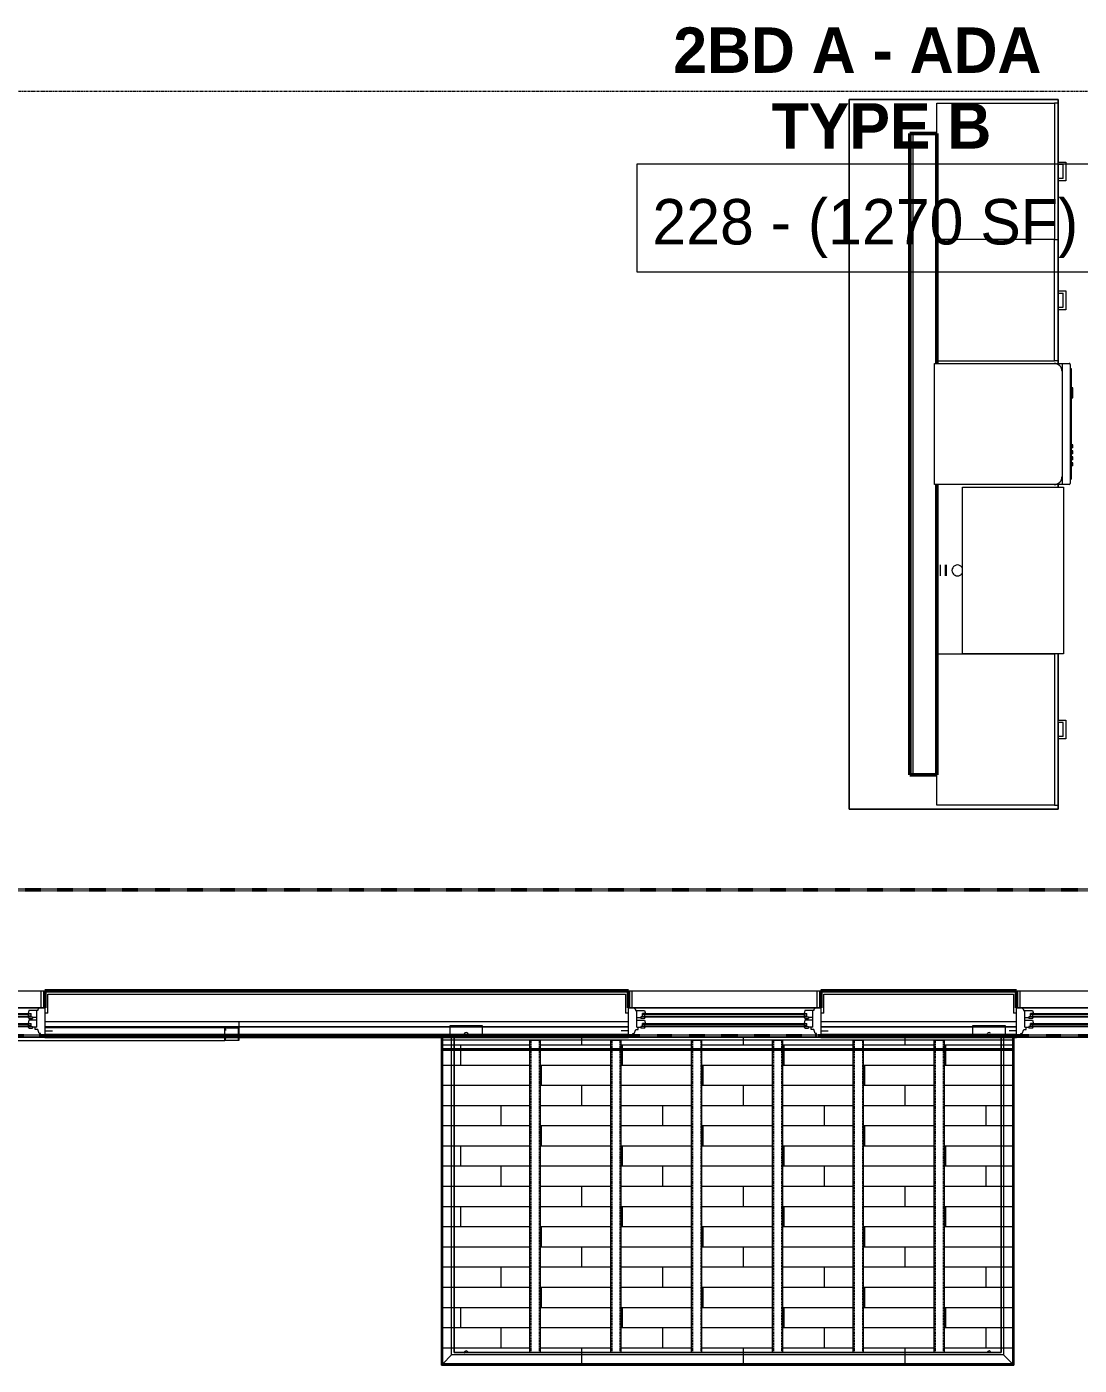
# Model space of a CAD drawing. Header units: inches. Extents: x -4235 to -464, y 9767 to 12359.
# Drawn here: x -3793.7 to -3585.3, y 9914.9 to 10180 of the extents above; entities that cross this region are included whole.
import ezdxf

# ---------------------------------------------------------------- set-up
doc = ezdxf.new("R2010")
doc.units = ezdxf.units.IN
doc.header["$MEASUREMENT"] = 0
for name, pattern in [('Dash 1_16_', [0.125, 0.0625, -0.0625]), ('Grid Line 1_2_', [0.875, 0.5, -0.125, 0.125, -0.125]), ('Hidden 1_8_', [0.1875, 0.125, -0.0625])]:
    doc.linetypes.add(name, pattern=pattern)
for name, color, linetype, lineweight in [('0-1', 7, 'Continuous', 5), ('0-2', 10, 'Continuous', 9), ('A-AREA-IDEN', 2, 'Continuous', 9), ('A-FLOR-3', 192, 'Continuous', 9), ('A-FLOR-PATT-1', 9, 'Continuous', 9), ('A-GLAZ-1', 151, 'Continuous', 9), ('A-GLAZ-2', 151, 'Continuous', 20), ('A-GLAZ-CWMG', 51, 'Continuous', 9), ('A-WALL', 113, 'Continuous', 13), ('A-WALL-1', 7, 'Continuous', 50), ('A-WALL-2', 250, 'Continuous', 13), ('A-WALL-4', 254, 'Continuous', 9), ('A-WALL-5', 113, 'Continuous', 9), ('A-WALL-6', 113, 'Continuous', 50), ('C-PROP-LINE-1', 91, 'Dash 1_16_', 50), ('P-SANR-FIXT-1', 10, 'Continuous', 9), ('P-SANR-FIXT-2', 254, 'Continuous', 9), ('Q-CASE-2', 10, 'Continuous', 9), ('Q-SPCQ-1', 10, 'Continuous', 9), ('S-BEAM', 12, 'Continuous', 9), ('S-BEAM-1', 12, 'Hidden 1_8_', 9), ('S-GRID-1', 1, 'Grid Line 1_2_', 9)]:
    doc.layers.add(name, color=color, linetype=linetype, lineweight=lineweight)
doc.styles.add('Century Gothic', font='ufonts.com_century-gothic.ttf', dxfattribs={"height": 9})
doc.styles.add('Century Gothic_B', font='GOTHICB.TTF', dxfattribs={"height": 9})

# ---------------------------------------------------------------- blocks, each defined once
blk = doc.blocks.new('Dishwasher_15404 - 34_ counter-2817256-BACKGROUND - RCP - 2ND FLOOR')
at = {"layer": 'Q-SPCQ-1'}
for p, q in [((0, -24), (0, 0)), ((0, 0), (23.68, 0)), ((23.68, 0), (25.25, 0)), ((25.25, 0), (26.68, 0)), ((25.25, 0), (25.25, -1.57)), ((25.25, -1.57), (25.25, -22.43)), ((26.87, -0.2), (26.87, -23.8)), ((27.12, -1.09), (26.87, -1.09)), ((27.12, -2.61), (27.12, -1.09)), ((27.12, -3.81), (27.12, -2.61)), ((27.12, -20.19), (27.12, -3.81)), ((27.37, -4.82), (27.12, -4.82)), ((27.37, -5.81), (27.37, -4.82)), ((27.12, -6.79), (27.37, -6.79)), ((27.37, -6.79), (27.37, -5.81)), ((27.37, -16.15), (27.12, -16.15)), ((27.37, -16.74), (27.12, -16.74)), ((27.37, -17.33), (27.12, -17.33)), ((27.37, -17.92), (27.12, -17.92)), ((27.37, -18.51), (27.12, -18.51)), ((27.37, -16.74), (27.37, -16.15)), ((27.37, -17.92), (27.37, -17.33)), ((27.37, -19.1), (27.37, -18.51)), ((27.37, -19.1), (27.12, -19.1)), ((27.37, -19.69), (27.12, -19.69)), ((27.12, -21.39), (27.12, -20.19)), ((27.37, -20.28), (27.12, -20.28)), ((27.37, -20.28), (27.37, -19.69)), ((25.25, -22.43), (25.25, -24)), ((27.12, -22.91), (26.87, -22.91)), ((27.12, -22.91), (27.12, -21.39)), ((23.68, -24), (0, -24)), ((25.25, -24), (23.68, -24)), ((26.68, -24), (25.25, -24))]:
    blk.add_line(p, q, dxfattribs=at)
for centre, radius, start, end in [((26.68, -0.2), 0.197, 0, 90), ((23.68, -1.57), 1.57, 0, 90), ((23.68, -1.57), 1.57, 32.077, 42.3359), ((23.68, -1.57), 1.57, 17.8182, 27.5266), ((23.68, -1.57), 1.57, 0, 13.6425), ((26.68, -0.2), 0.197, 15, 90), ((23.68, -22.43), 1.57, 270, 0), ((23.68, -22.43), 1.57, 317.6641, 327.923), ((23.68, -22.43), 1.57, 332.4734, 342.1818), ((23.68, -22.43), 1.57, 346.3575, 0), ((26.68, -23.8), 0.197, 270, 0)]:
    blk.add_arc(centre, radius, start, end, dxfattribs=at)
blk = doc.blocks.new('Base Cabinet 3 Drawer 230 - Base Cabinet 3 Drawer 230 30_-2571672-BACKGROUND - RCP - 2ND FLOOR')
at = {"layer": 'Q-CASE-2'}
for p, q in [((-14.26, -23.25), (-14.26, 0)), ((-14.26, 0), (15.74, 0)), ((15.74, 0), (15.74, -23.25)), ((-14.26, -23.25), (-14.26, -24)), ((15.74, -23.25), (-14.26, -23.25)), ((15.74, -24), (15.74, -23.25)), ((-14.26, -24), (15.74, -24)), ((-0.64, -24), (-1.14, -24)), ((-1.14, -25.5), (-1.14, -24)), ((2.61, -25.5), (-1.14, -25.5)), ((-0.64, -25), (-0.64, -24)), ((-0.64, -25), (2.11, -25)), ((2.11, -25), (2.11, -24)), ((2.11, -24), (2.61, -24)), ((2.61, -24), (2.61, -25.5))]:
    blk.add_line(p, q, dxfattribs=at)
blk = doc.blocks.new('Base Cabinet 3 Drawer 230 - Base Cabinet 3 Drawer 230 24_-2578604-BACKGROUND - RCP - 2ND FLOOR')
at = {"layer": 'Q-CASE-2'}
for p, q in [((-11.26, 24), (12.74, 24)), ((-11.26, 23.25), (-11.26, 24)), ((-1.14, 24), (-1.14, 25.5)), ((-1.14, 25.5), (2.61, 25.5)), ((-1.14, 24), (-0.64, 24)), ((2.11, 25), (-0.64, 25)), ((-0.64, 24), (-0.64, 25)), ((2.11, 24), (2.11, 25)), ((2.61, 24), (2.11, 24)), ((2.61, 25.5), (2.61, 24)), ((12.74, 24), (12.74, 23.25)), ((12.74, 23.25), (-11.26, 23.25)), ((-11.26, 23.25), (-11.26, 0)), ((12.74, 0), (12.74, 23.25)), ((-11.26, 0), (12.74, 0))]:
    blk.add_line(p, q, dxfattribs=at)
blk = doc.blocks.new('Base Cabinet 3 Drawer 230 - Base Cabinet 3 Drawer 230 27_-2571739-BACKGROUND - RCP - 2ND FLOOR')
at = {"layer": 'Q-CASE-2'}
for p, q in [((-12.76, -23.25), (-12.76, 0)), ((-12.76, 0), (14.24, 0)), ((14.24, 0), (14.24, -23.25)), ((-12.76, -23.25), (-12.76, -24)), ((14.24, -23.25), (-12.76, -23.25)), ((14.24, -24), (14.24, -23.25)), ((-12.76, -24), (14.24, -24)), ((-0.64, -24), (-1.14, -24)), ((-1.14, -25.5), (-1.14, -24)), ((2.61, -25.5), (-1.14, -25.5)), ((-0.64, -25), (-0.64, -24)), ((-0.64, -25), (2.11, -25)), ((2.11, -25), (2.11, -24)), ((2.11, -24), (2.61, -24)), ((2.61, -24), (2.61, -25.5))]:
    blk.add_line(p, q, dxfattribs=at)
blk = doc.blocks.new('kitchen_faucet_14143 - kitchen_faucet_14143-V46-BACKGROUND - RCP - 2ND FLOOR')
at = {"layer": 'P-SANR-FIXT-2'}
for p, q in [((2.26, 0.54), (2.26, 1.08)), ((2.26, 0.28), (2.26, 0.54)), ((2.26, 0), (2.26, 0.28)), ((2.34, 1.08), (2.34, 0.94)), ((2.34, 0.94), (2.34, 0.28)), ((2.34, 0.28), (2.34, -0.54)), ((3.44, 1.05), (3.44, 1.08)), ((3.44, 0.54), (3.44, 1.05)), ((3.44, -0.28), (3.44, 0.54)), ((2.26, -1.08), (2.26, 0)), ((2.34, -0.54), (2.34, -1.05)), ((2.34, -1.05), (2.34, -1.08)), ((3.44, -0.54), (3.44, -0.28)), ((3.44, -0.77), (3.44, -0.54)), ((3.44, -0.94), (3.44, -0.77)), ((3.44, -1.05), (3.44, -0.94)), ((3.44, -1.08), (3.44, -1.05))]:
    blk.add_line(p, q, dxfattribs=at)
at = {"layer": 'P-SANR-FIXT-2', "flags": 128}
blk.add_lwpolyline([(-1, 0.62), (-0.96, 0.61), (-0.92, 0.6)], dxfattribs=at)
at = {"layer": 'P-SANR-FIXT-2'}
for start, end in [(135, 159.9003), (105, 135), (75, 105), (30, 75), (300, 0), (0, 30), (200.0997, 210), (210, 240), (240, 300)]:
    blk.add_arc((0, 0), 1.08, start, end, dxfattribs=at)
blk = doc.blocks.new('Stainless Steel Farmhous Kitchen Sink - Stainless Steel Farmhous Kitchen Sink-2552578-BACKGROUND - RCP - 2ND FLOOR')
at = {"layer": 'P-SANR-FIXT-1'}
for p, q in [((-33, 22.2), (0, 22.2)), ((-33, 2.25), (-33, 22.2)), ((0, 22.2), (0, 2.25)), ((0, 2.25), (-33, 2.25))]:
    blk.add_line(p, q, dxfattribs=at)
blk = doc.blocks.new('CTR - 1st Phase - Unit Layouts_rvt-1-BACKGROUND - RCP - 2ND FLOOR')
at = {"layer": 'A-WALL-1'}
for p, q in [((-3618.87, 10031.84), (-3618.87, 10158.84)), ((-3618.87, 10158.84), (-3613.5, 10158.84)), ((-3613.5, 10158.84), (-3613.5, 10113.34)), ((-3613.5, 10089.34), (-3613.5, 10031.84)), ((-3613.5, 10031.84), (-3618.87, 10031.84))]:
    blk.add_line(p, q, dxfattribs=at)
at = {"layer": 'A-WALL-2'}
blk.add_line((-3618.25, 10158.84), (-3618.25, 10031.84), dxfattribs=at)
at = {"layer": 'A-WALL-4'}
for p, q in [((-3618.87, 10031.84), (-3618.87, 10158.84)), ((-3613.5, 10158.84), (-3618.87, 10158.84)), ((-3613.5, 10158.84), (-3613.5, 10113.34)), ((-3613.5, 10089.34), (-3613.5, 10031.84)), ((-3613.5, 10031.84), (-3618.87, 10031.84))]:
    blk.add_line(p, q, dxfattribs=at)
at = {"layer": 'A-WALL-5'}
for p, q in [((-3630.87, 10165.59), (-3630.87, 10025.06)), ((-3589.5, 10165.59), (-3630.87, 10165.59)), ((-3630.87, 10165.59), (-3589.5, 10165.59)), ((-3630.87, 10025.06), (-3630.87, 10165.59)), ((-3589.5, 10153.21), (-3589.5, 10165.59)), ((-3589.5, 10165.59), (-3589.5, 10153.21)), ((-3589.5, 10152.72), (-3589.5, 10153.21)), ((-3589.5, 10149.96), (-3589.5, 10152.72)), ((-3589.5, 10152.72), (-3589.5, 10149.96)), ((-3589.5, 10149.46), (-3589.5, 10149.96)), ((-3589.5, 10127.71), (-3589.5, 10149.46)), ((-3589.5, 10149.46), (-3589.5, 10127.71)), ((-3589.5, 10127.22), (-3589.5, 10127.71)), ((-3589.5, 10124.46), (-3589.5, 10127.22)), ((-3589.5, 10127.22), (-3589.5, 10124.46)), ((-3589.5, 10123.96), (-3589.5, 10124.46)), ((-3589.5, 10113.34), (-3589.5, 10123.96)), ((-3589.5, 10123.96), (-3589.5, 10113.34)), ((-3589.5, 10088.84), (-3589.5, 10089.34)), ((-3589.5, 10089.34), (-3589.5, 10088.84)), ((-3589.5, 10042.71), (-3589.5, 10055.84)), ((-3589.5, 10055.84), (-3589.5, 10042.71)), ((-3589.5, 10042.22), (-3589.5, 10042.71)), ((-3589.5, 10039.46), (-3589.5, 10042.22)), ((-3589.5, 10042.22), (-3589.5, 10039.46)), ((-3589.5, 10038.96), (-3589.5, 10039.46)), ((-3589.5, 10025.06), (-3589.5, 10038.96)), ((-3589.5, 10038.96), (-3589.5, 10025.06)), ((-3630.87, 10025.06), (-3589.5, 10025.06)), ((-3589.5, 10025.06), (-3630.87, 10025.06))]:
    blk.add_line(p, q, dxfattribs=at)
at = {"layer": '0-2'}
for name, p, rotation in [('Base Cabinet 3 Drawer 230 - Base Cabinet 3 Drawer 230 27_-2571739-BACKGROUND - RCP - 2ND FLOOR', (-3613.5, 10150.6), 89.99999999999501), ('Base Cabinet 3 Drawer 230 - Base Cabinet 3 Drawer 230 24_-2578604-BACKGROUND - RCP - 2ND FLOOR', (-3613.5, 10126.58), 270.0000000000092), ('Stainless Steel Farmhous Kitchen Sink - Stainless Steel Farmhous Kitchen Sink-2552578-BACKGROUND - RCP - 2ND FLOOR', (-3610.68, 10055.84), 270.0000000000046), ('kitchen_faucet_14143 - kitchen_faucet_14143-V46-BACKGROUND - RCP - 2ND FLOOR', (-3609.45, 10072.34), 180), ('Base Cabinet 3 Drawer 230 - Base Cabinet 3 Drawer 230 30_-2571672-BACKGROUND - RCP - 2ND FLOOR', (-3613.5, 10040.1), 89.99999999999501)]:
    blk.add_blockref(name, p, dxfattribs=dict(at, rotation=rotation))
blk.add_blockref('Dishwasher_15404 - 34_ counter-2817256-BACKGROUND - RCP - 2ND FLOOR', (-3614, 10113.34), dxfattribs=at)
blk = doc.blocks.new('Basic Wall _ EXT - FIBER CEMENT - LARGE - ___-2505169-BACKGROUND - RCP - 2ND FLOOR')
at = {"layer": 'A-WALL-5'}
for p, q in [((-3790.11, 9981.94), (-3674.54, 9981.94)), ((-3751.71, 9981.94), (-3790.11, 9981.94)), ((-3674.54, 9981.91), (-3790.11, 9981.91)), ((-3674.54, 9981.91), (-3790.11, 9981.91)), ((-3674.54, 9979.9), (-3790.11, 9979.9)), ((-3674.54, 9979.9), (-3790.11, 9979.9)), ((-3790.11, 9979.87), (-3674.54, 9979.87)), ((-3674.54, 9979.87), (-3790.11, 9979.87)), ((-3674.54, 9981.94), (-3751.71, 9981.94)), ((-3636.51, 9981.94), (-3597.74, 9981.94)), ((-3597.74, 9981.94), (-3636.51, 9981.94)), ((-3597.74, 9981.91), (-3636.51, 9981.91)), ((-3597.74, 9981.91), (-3636.51, 9981.91)), ((-3597.74, 9979.9), (-3636.51, 9979.9)), ((-3597.74, 9979.9), (-3636.51, 9979.9)), ((-3636.51, 9979.87), (-3597.74, 9979.87)), ((-3597.74, 9979.87), (-3636.51, 9979.87))]:
    blk.add_line(p, q, dxfattribs=at)
blk = doc.blocks.new('Window-Double_Hung-Andersen-400_Series-Tilt_Wash - DOUBLE HUNG - REVERSE COTTAGE - 2ND FLOOR-2888952-BACKGROUND - RCP - 2ND FLOOR')
at = {"layer": 'A-GLAZ-1'}
for p, q in [((-19.01, 3.94), (-19.01, 2.44)), ((-18.95, 3.94), (-19.01, 3.94)), ((-18.95, 4.44), (18.95, 4.44)), ((-18.95, 1.06), (-18.95, 4.44)), ((-18.32, 1.06), (-18.32, 4.44)), ((18.32, 1.06), (18.32, 4.44)), ((18.95, 4.44), (18.95, 1.06)), ((19.01, 3.94), (18.95, 3.94)), ((19.01, 2.44), (19.01, 3.94)), ((-18.95, 2.44), (-19.01, 2.44)), ((18.95, 1.06), (-18.95, 1.06)), ((19.01, 2.44), (18.95, 2.44)), ((-16.29, -0.19), (-15.7, -0.19)), ((-16.29, -0.56), (-15.7, -0.56)), ((-16.29, -2.13), (-15.7, -2.13)), ((-16.29, -2.5), (-15.7, -2.5)), ((-15.82, -0.56), (-15.82, -0.19)), ((-15.82, -2.5), (-15.82, -2.13)), ((-15.7, -0.06), (15.7, -0.06)), ((-15.7, -0.19), (15.7, -0.19)), ((-15.7, -0.56), (15.7, -0.56)), ((-15.7, -0.69), (15.7, -0.69)), ((-15.7, -2), (15.7, -2)), ((-15.7, -2.13), (15.7, -2.13)), ((-15.7, -2.5), (15.7, -2.5)), ((-15.7, -2.63), (15.7, -2.63)), ((16.29, -0.19), (15.7, -0.19)), ((16.29, -0.56), (15.7, -0.56)), ((16.29, -2.13), (15.7, -2.13)), ((16.29, -2.5), (15.7, -2.5)), ((15.82, -0.56), (15.82, -0.19)), ((15.82, -2.5), (15.82, -2.13))]:
    blk.add_line(p, q, dxfattribs=at)
at = {"layer": 'A-GLAZ-2'}
for p, q in [((-19.01, 1.06), (19.01, 1.06)), ((-19.01, -4.81), (-19.01, 1.06)), ((-17.67, 0.78), (-18, 1.06)), ((-17.67, 0.78), (-17.67, 0.56)), ((-17.67, 0.56), (-15.86, 0.56)), ((-17.42, -2.75), (-17.42, 0.56)), ((-15.86, 0.56), (-15.7, -0.06)), ((15.86, 0.56), (15.7, -0.06)), ((17.67, 0.56), (15.86, 0.56)), ((17.42, -2.75), (17.42, 0.56)), ((17.67, 0.78), (18, 1.06)), ((17.67, 0.78), (17.67, 0.56)), ((19.01, 1.06), (19.01, -4.81)), ((-17.42, -0.81), (-16.57, -0.81)), ((-17.42, -1.37), (-15.86, -1.37)), ((-16.57, -0.69), (-16.57, -1.03)), ((-15.7, -0.69), (-16.57, -0.69)), ((-15.86, -1.03), (-16.57, -1.03)), ((-16.57, -2.63), (-16.57, -2.97)), ((-15.7, -2.63), (-16.57, -2.63)), ((-16.29, -0.69), (-16.29, -0.06)), ((-15.7, -0.06), (-16.29, -0.06)), ((-16.29, -2.63), (-16.29, -2)), ((-15.7, -2), (-16.29, -2)), ((-15.86, -1.03), (-15.7, -0.69)), ((-15.86, -1.37), (-15.7, -2)), ((-15.86, -2.97), (-15.7, -2.63)), ((15.7, -0.06), (16.29, -0.06)), ((15.86, -1.03), (15.7, -0.69)), ((15.7, -0.69), (16.57, -0.69)), ((15.86, -1.37), (15.7, -2)), ((15.7, -2), (16.29, -2)), ((15.86, -2.97), (15.7, -2.63)), ((15.7, -2.63), (16.57, -2.63)), ((15.86, -1.03), (16.57, -1.03)), ((17.42, -1.37), (15.86, -1.37)), ((16.29, -0.69), (16.29, -0.06)), ((16.29, -2.63), (16.29, -2)), ((16.57, -0.69), (16.57, -1.03)), ((17.42, -0.81), (16.57, -0.81)), ((16.57, -2.63), (16.57, -2.97)), ((-19.01, -3.44), (-20.51, -3.44)), ((19.01, -4.81), (-19.01, -4.81)), ((-18.2, -4), (-17.92, -4)), ((-18.2, -4.81), (-18.2, -4)), ((-17.92, -4), (-17.61, -3.19)), ((-17.61, -3.19), (-17.14, -3.19)), ((-17.42, -2.75), (-16.57, -2.75)), ((-17.14, -3.19), (-17.14, -2.75)), ((-15.86, -2.97), (-16.57, -2.97)), ((15.86, -2.97), (16.57, -2.97)), ((17.42, -2.75), (16.57, -2.75)), ((17.14, -3.19), (17.14, -2.75)), ((17.61, -3.19), (17.14, -3.19)), ((17.92, -4), (17.61, -3.19)), ((18.2, -4), (17.92, -4)), ((18.2, -4.81), (18.2, -4)), ((19.01, -3.44), (20.51, -3.44))]:
    blk.add_line(p, q, dxfattribs=at)
blk = doc.blocks.new('Rectangular Mullion - Profile_Polycarbonate_Lower-1991599-BACKGROUND - RCP - 2ND FLOOR')
at = {"layer": 'A-GLAZ-CWMG'}
for p, q in [((-3858.91, 9981.75), (-3858.91, 9980.44)), ((-3828.14, 9981.75), (-3858.91, 9981.75)), ((-3858.91, 9980.44), (-3858.91, 9980.19)), ((-3858.91, 9980.19), (-3858.91, 9979.9)), ((-3858.91, 9979.87), (-3858.91, 9979.25)), ((-3754.46, 9981.75), (-3790.11, 9981.75)), ((-3754.46, 9980.19), (-3754.46, 9981.75)), ((-3754.46, 9979.9), (-3754.46, 9980.19)), ((-3754.46, 9979.25), (-3754.46, 9979.87)), ((-3858.91, 9979.25), (-3754.46, 9979.25))]:
    blk.add_line(p, q, dxfattribs=at)
blk = doc.blocks.new('Rectangular Mullion - Profile_Polycarbonate_Upper and left-V126-BACKGROUND - RCP - 2ND FLOOR')
at = {"layer": 'A-GLAZ-CWMG'}
for p, q in [((0, 1.29), (-2.75, 1.29)), ((-2.75, 1.29), (-2.75, 0.79)), ((-2.75, 0.79), (-2.5, 0.79)), ((-2.69, 0.85), (-2.69, 1.22)), ((-2.69, 1.22), (-0.06, 1.22)), ((-2.5, 0.85), (-2.69, 0.85)), ((-2.5, 0.79), (-2.5, 0.85)), ((-0.06, 1.22), (-0.06, 0.67)), ((-0.06, 0.64), (-0.06, 0.35)), ((-0.06, 0.35), (-0.06, -1.15)), ((0, 0.67), (0, 1.29)), ((0, 0.35), (0, 0.64)), ((0, -1.21), (0, 0.35)), ((-2.5, -0.79), (-2.75, -0.79)), ((-2.75, -0.79), (-2.75, -1.21)), ((-2.75, -1.21), (0, -1.21)), ((-2.69, -1.15), (-2.69, -0.85)), ((-2.69, -0.85), (-2.5, -0.85)), ((-0.06, -1.15), (-2.69, -1.15)), ((-2.5, -0.85), (-2.5, -0.79))]:
    blk.add_line(p, q, dxfattribs=at)
blk = doc.blocks.new('Walls 55 - Walls 1-2574104-BACKGROUND - RCP - 2ND FLOOR')
at = {"layer": 'A-WALL-5'}
for p, q in [((-3709.94, 9982.13), (-3709.94, 9981.94)), ((-3709.94, 9982.13), (-3708.99, 9982.13)), ((-3703.44, 9982.13), (-3709.94, 9982.13)), ((-3709.94, 9981.94), (-3709.94, 9980.19)), ((-3709.94, 9980.19), (-3709.94, 9979.9)), ((-3708.99, 9982.13), (-3708.32, 9982.13)), ((-3708.32, 9982.13), (-3706.69, 9982.13)), ((-3707.07, 9980.51), (-3707.07, 9980.19)), ((-3707.07, 9980.19), (-3707.07, 9979.9)), ((-3706.69, 9982.13), (-3705.07, 9982.13)), ((-3706.32, 9980.19), (-3706.32, 9980.51)), ((-3706.32, 9979.9), (-3706.32, 9980.19)), ((-3705.07, 9982.13), (-3704.39, 9982.13)), ((-3704.39, 9982.13), (-3703.44, 9982.13)), ((-3703.44, 9981.94), (-3703.44, 9982.13)), ((-3703.44, 9980.19), (-3703.44, 9981.94)), ((-3703.44, 9979.9), (-3703.44, 9980.19))]:
    blk.add_line(p, q, dxfattribs=at)
for centre, start_param, end_param in [((-3706.69, 9980.51), 0, 3.141593), ((-3706.69, 9980.51), 3.141593, 3.359433), ((-3706.69, 9980.51), 3.403392, 3.663844), ((-3706.69, 9980.51), 3.665191, 3.925084), ((-3706.69, 9980.51), 4.0279, 4.186454), ((-3706.69, 9980.51), 4.18879, 4.447982), ((-3706.69, 9980.51), 4.45059, 4.587024), ((-3706.69, 9980.51), 4.587024, 4.709688), ((-3706.69, 9980.51), 4.712389, 4.837754), ((-3706.69, 9980.51), 4.837754, 4.971578), ((-3706.69, 9980.51), 4.974188, 5.233645), ((-3706.69, 9980.51), 5.235988, 5.391742), ((-3706.69, 9980.51), 5.497787, 5.758233), ((-3706.69, 9980.51), 5.840308, 6.020685), ((-3706.69, 9980.51), 6.065345, 6.260917), ((-3706.69, 9917.45), 0.049078, 3.092515), ((-3706.69, 9917.45), 3.235897, 3.403392), ((-3706.69, 9917.45), 6.13645, 6.283185)]:
    blk.add_ellipse(centre, major_axis=(0.375, 0), ratio=0.86769, start_param=start_param, end_param=end_param, dxfattribs=at)
blk = doc.blocks.new('Walls 56 - Walls 1-2574123-BACKGROUND - RCP - 2ND FLOOR')
at = {"layer": 'A-WALL-5'}
for p, q in [((-3606.45, 9982.13), (-3606.45, 9981.94)), ((-3606.45, 9982.13), (-3606.01, 9982.13)), ((-3599.95, 9982.13), (-3606.45, 9982.13)), ((-3606.45, 9981.94), (-3606.45, 9980.19)), ((-3606.45, 9980.19), (-3606.45, 9979.9)), ((-3606.01, 9982.13), (-3604.82, 9982.13)), ((-3604.82, 9982.13), (-3603.2, 9982.13)), ((-3603.57, 9980.51), (-3603.57, 9980.23)), ((-3603.57, 9980.19), (-3603.57, 9979.9)), ((-3603.2, 9982.13), (-3602.36, 9982.13)), ((-3602.82, 9980.22), (-3602.82, 9980.51)), ((-3602.82, 9979.9), (-3602.82, 9980.19)), ((-3602.36, 9982.13), (-3601.57, 9982.13)), ((-3601.57, 9982.13), (-3600.38, 9982.13)), ((-3600.38, 9982.13), (-3599.95, 9982.13)), ((-3599.95, 9981.94), (-3599.95, 9982.13)), ((-3599.95, 9980.2), (-3599.95, 9981.94)), ((-3599.95, 9979.9), (-3599.95, 9980.19))]:
    blk.add_line(p, q, dxfattribs=at)
for centre, start_param, end_param in [((-3603.2, 9980.51), 2.647297, 3.141593), ((-3603.2, 9980.51), 3.141593, 3.359433), ((-3603.2, 9980.51), 3.403392, 3.663844), ((-3603.2, 9980.51), 0.523599, 2.617994), ((-3603.2, 9980.51), 3.665191, 3.925084), ((-3603.2, 9980.51), 3.926991, 4.186454), ((-3603.2, 9980.51), 4.204089, 4.447982), ((-3603.2, 9980.51), 4.45059, 4.587024), ((-3603.2, 9980.51), 4.587024, 4.709688), ((-3603.2, 9980.51), 4.712389, 4.837754), ((-3603.2, 9980.51), 4.837754, 4.971578), ((-3603.2, 9980.51), 4.974188, 5.202099), ((-3603.2, 9980.51), 5.235988, 5.495873), ((-3603.2, 9980.51), 5.497787, 5.758233), ((-3603.2, 9980.51), 5.840308, 6.020685), ((-3603.2, 9980.51), 0, 0.261799), ((-3603.2, 9980.51), 6.065345, 6.260917), ((-3603.2, 9917.45), 0.049078, 3.092515), ((-3603.2, 9917.45), 3.141593, 3.403392), ((-3603.2, 9917.45), 6.021386, 6.283185)]:
    blk.add_ellipse(centre, major_axis=(0.375, 0), ratio=0.86769, start_param=start_param, end_param=end_param, dxfattribs=at)
blk = doc.blocks.new('Walls 150 - Walls 3-2574143-BACKGROUND - RCP - 2ND FLOOR')
at = {"layer": 'A-WALL-5'}
for p, q in [((-3711.61, 9979.83), (-3711.61, 9977.3)), ((-3711.61, 9979.34), (-3711.61, 9979.83)), ((-3711.61, 9979.83), (-3674.54, 9979.83)), ((-3711.61, 9979.83), (-3711.61, 9977.3)), ((-3711.61, 9914.94), (-3711.61, 9979.83)), ((-3711.61, 9979.34), (-3711.61, 9979.83)), ((-3711.61, 9979.83), (-3709.08, 9979.83)), ((-3711.6, 9979.83), (-3711.61, 9979.83)), ((-3711.61, 9979.83), (-3711.6, 9979.83)), ((-3711.34, 9979.83), (-3711.6, 9979.83)), ((-3711.6, 9979.83), (-3711.57, 9979.83)), ((-3711.57, 9979.83), (-3711.53, 9979.83)), ((-3709.57, 9979.83), (-3711.53, 9979.83)), ((-3711.53, 9979.83), (-3711.47, 9979.83)), ((-3709.57, 9979.83), (-3711.53, 9979.83)), ((-3711.47, 9979.83), (-3711.41, 9979.83)), ((-3711.41, 9979.83), (-3711.34, 9979.83)), ((-3711.34, 9977.3), (-3711.34, 9979.83)), ((-3711.34, 9979.34), (-3711.34, 9979.83)), ((-3709.57, 9979.83), (-3711.34, 9979.83)), ((-3711.34, 9979.83), (-3709.57, 9979.83)), ((-3709.08, 9979.83), (-3709.57, 9979.83)), ((-3709.57, 9977.3), (-3709.57, 9979.83)), ((-3709.57, 9977.3), (-3709.57, 9979.83)), ((-3709.08, 9979.83), (-3709.57, 9979.83)), ((-3674.54, 9979.83), (-3709.08, 9979.83)), ((-3709.08, 9979.83), (-3709.08, 9917.47)), ((-3709.08, 9979.34), (-3709.08, 9979.83)), ((-3600.82, 9979.83), (-3636.51, 9979.83)), ((-3636.51, 9979.83), (-3598.29, 9979.83)), ((-3600.33, 9979.83), (-3600.82, 9979.83)), ((-3600.82, 9979.34), (-3600.82, 9979.83)), ((-3600.82, 9979.83), (-3600.82, 9917.47)), ((-3600.33, 9979.83), (-3600.82, 9979.83)), ((-3600.82, 9979.83), (-3598.29, 9979.83)), ((-3598.42, 9979.83), (-3600.33, 9979.83)), ((-3600.33, 9979.83), (-3600.33, 9977.3)), ((-3600.33, 9979.83), (-3600.33, 9977.3)), ((-3598.42, 9979.83), (-3600.33, 9979.83)), ((-3600.33, 9979.83), (-3598.56, 9979.83)), ((-3598.56, 9979.83), (-3600.33, 9979.83)), ((-3598.56, 9979.83), (-3598.56, 9977.3)), ((-3598.56, 9979.83), (-3598.56, 9979.34)), ((-3598.56, 9979.83), (-3598.49, 9979.83)), ((-3598.32, 9979.83), (-3598.56, 9979.83)), ((-3598.49, 9979.83), (-3598.42, 9979.83)), ((-3598.37, 9979.83), (-3598.42, 9979.83)), ((-3598.37, 9979.83), (-3598.42, 9979.83)), ((-3598.42, 9979.83), (-3598.37, 9979.83)), ((-3598.37, 9979.83), (-3598.32, 9979.83)), ((-3598.32, 9979.83), (-3598.29, 9979.83)), ((-3598.29, 9979.83), (-3598.32, 9979.83)), ((-3598.29, 9979.83), (-3598.29, 9979.34)), ((-3598.29, 9977.3), (-3598.29, 9979.83)), ((-3598.29, 9977.3), (-3598.29, 9979.83)), ((-3598.29, 9914.94), (-3598.29, 9979.83)), ((-3598.29, 9979.83), (-3598.29, 9979.34)), ((-3711.61, 9977.57), (-3711.61, 9979.34)), ((-3711.61, 9979.34), (-3711.61, 9977.57)), ((-3711.61, 9977.38), (-3711.61, 9979.34)), ((-3711.61, 9977.38), (-3711.61, 9979.34)), ((-3711.61, 9977.33), (-3711.61, 9977.57)), ((-3711.61, 9977.57), (-3711.61, 9977.38)), ((-3709.08, 9977.57), (-3711.61, 9977.57)), ((-3711.34, 9977.57), (-3711.61, 9977.57)), ((-3711.61, 9977.38), (-3711.61, 9977.31)), ((-3711.61, 9977.31), (-3711.61, 9977.33)), ((-3711.61, 9977.3), (-3711.61, 9977.31)), ((-3711.61, 9977.31), (-3711.61, 9977.3)), ((-3711.61, 9977.3), (-3709.08, 9977.3)), ((-3598.29, 9977.3), (-3711.61, 9977.3)), ((-3711.61, 9977.3), (-3711.61, 9914.94)), ((-3711.61, 9914.94), (-3711.61, 9977.3)), ((-3709.08, 9979.34), (-3711.59, 9979.34)), ((-3709.08, 9979.34), (-3711.59, 9979.34)), ((-3711.41, 9977.3), (-3711.47, 9977.3)), ((-3709.57, 9977.3), (-3711.41, 9977.3)), ((-3711.34, 9977.57), (-3711.34, 9979.34)), ((-3709.57, 9977.57), (-3711.34, 9977.57)), ((-3711.34, 9977.3), (-3711.34, 9977.57)), ((-3711.34, 9915.21), (-3711.34, 9977.3)), ((-3711.34, 9915.21), (-3711.34, 9977.3)), ((-3709.08, 9977.57), (-3709.57, 9977.57)), ((-3709.08, 9977.3), (-3709.57, 9977.3)), ((-3709.57, 9916.98), (-3709.57, 9977.3)), ((-3709.57, 9916.98), (-3709.57, 9977.3)), ((-3600.82, 9979.34), (-3709.08, 9979.34)), ((-3600.82, 9979.34), (-3709.08, 9979.34)), ((-3709.08, 9977.5), (-3709.08, 9979.34)), ((-3600.82, 9977.57), (-3709.08, 9977.57)), ((-3694.08, 9977.57), (-3709.08, 9977.57)), ((-3709.08, 9977.43), (-3709.08, 9977.5)), ((-3709.08, 9977.38), (-3709.08, 9977.43)), ((-3709.08, 9977.3), (-3600.82, 9977.3)), ((-3694.08, 9977.3), (-3709.08, 9977.3)), ((-3709.08, 9917.47), (-3709.08, 9977.3)), ((-3678.08, 9977.57), (-3692.08, 9977.57)), ((-3678.08, 9977.3), (-3692.08, 9977.3)), ((-3662.08, 9977.57), (-3676.08, 9977.57)), ((-3662.08, 9977.3), (-3676.08, 9977.3)), ((-3646.08, 9977.57), (-3660.08, 9977.57)), ((-3646.08, 9977.3), (-3660.08, 9977.3)), ((-3630.08, 9977.57), (-3644.08, 9977.57)), ((-3630.08, 9977.3), (-3644.08, 9977.3)), ((-3614.08, 9977.57), (-3628.08, 9977.57)), ((-3614.08, 9977.3), (-3628.08, 9977.3)), ((-3600.82, 9977.57), (-3612.08, 9977.57)), ((-3600.82, 9977.3), (-3612.08, 9977.3)), ((-3598.31, 9979.34), (-3600.82, 9979.34)), ((-3598.31, 9979.34), (-3600.82, 9979.34)), ((-3600.82, 9977.57), (-3600.82, 9979.34)), ((-3598.42, 9977.57), (-3600.82, 9977.57)), ((-3600.33, 9977.57), (-3600.82, 9977.57)), ((-3600.82, 9977.5), (-3600.82, 9977.57)), ((-3600.82, 9977.43), (-3600.82, 9977.5)), ((-3600.82, 9977.38), (-3600.82, 9977.43)), ((-3600.82, 9977.3), (-3598.42, 9977.3)), ((-3600.33, 9977.3), (-3600.82, 9977.3)), ((-3600.82, 9917.47), (-3600.82, 9977.3)), ((-3598.56, 9977.57), (-3600.33, 9977.57)), ((-3598.49, 9977.3), (-3600.33, 9977.3)), ((-3600.33, 9977.3), (-3600.33, 9916.98)), ((-3600.33, 9977.3), (-3600.33, 9916.98)), ((-3598.56, 9979.34), (-3598.56, 9977.57)), ((-3598.42, 9977.57), (-3598.56, 9977.57)), ((-3598.56, 9977.57), (-3598.56, 9977.3)), ((-3598.56, 9977.3), (-3598.56, 9915.21)), ((-3598.56, 9977.3), (-3598.56, 9915.21)), ((-3598.43, 9977.3), (-3598.49, 9977.3)), ((-3598.39, 9977.3), (-3598.29, 9977.3)), ((-3598.29, 9977.57), (-3598.38, 9977.57)), ((-3598.29, 9977.57), (-3598.38, 9977.57)), ((-3598.29, 9979.34), (-3598.29, 9977.38)), ((-3598.29, 9977.57), (-3598.29, 9979.34)), ((-3598.29, 9979.34), (-3598.29, 9977.57)), ((-3598.29, 9979.34), (-3598.29, 9977.38)), ((-3598.29, 9977.43), (-3598.29, 9977.57)), ((-3598.29, 9977.57), (-3598.29, 9977.3)), ((-3598.29, 9977.3), (-3598.29, 9977.43)), ((-3598.29, 9914.94), (-3598.29, 9977.3)), ((-3598.29, 9977.3), (-3598.29, 9914.94)), ((-3709.57, 9916.98), (-3711.34, 9915.21)), ((-3711.34, 9915.21), (-3709.57, 9916.98)), ((-3600.33, 9916.98), (-3709.57, 9916.98)), ((-3600.33, 9916.98), (-3709.57, 9916.98)), ((-3709.08, 9917.47), (-3707.07, 9917.47)), ((-3600.82, 9917.47), (-3709.08, 9917.47)), ((-3707.06, 9917.47), (-3706.32, 9917.47)), ((-3706.32, 9917.47), (-3694.08, 9917.47)), ((-3694.08, 9917.47), (-3693.89, 9917.47)), ((-3693.89, 9917.47), (-3692.27, 9917.47)), ((-3692.27, 9917.47), (-3692.08, 9917.47)), ((-3692.08, 9917.47), (-3678.08, 9917.47)), ((-3678.08, 9917.47), (-3677.89, 9917.47)), ((-3677.89, 9917.47), (-3676.27, 9917.47)), ((-3676.27, 9917.47), (-3676.08, 9917.47)), ((-3676.08, 9917.47), (-3662.08, 9917.47)), ((-3662.08, 9917.47), (-3661.89, 9917.47)), ((-3661.89, 9917.47), (-3660.27, 9917.47)), ((-3660.27, 9917.47), (-3660.08, 9917.47)), ((-3660.08, 9917.47), (-3646.08, 9917.47)), ((-3646.08, 9917.47), (-3645.89, 9917.47)), ((-3645.89, 9917.47), (-3644.27, 9917.47)), ((-3644.27, 9917.47), (-3644.08, 9917.47)), ((-3644.08, 9917.47), (-3630.08, 9917.47)), ((-3630.08, 9917.47), (-3629.89, 9917.47)), ((-3629.89, 9917.47), (-3628.27, 9917.47)), ((-3628.27, 9917.47), (-3628.08, 9917.47)), ((-3628.08, 9917.47), (-3614.08, 9917.47)), ((-3614.08, 9917.47), (-3613.89, 9917.47)), ((-3613.89, 9917.47), (-3612.46, 9917.47)), ((-3612.44, 9917.47), (-3612.27, 9917.47)), ((-3612.27, 9917.47), (-3612.08, 9917.47)), ((-3612.08, 9917.47), (-3603.57, 9917.47)), ((-3603.57, 9917.47), (-3602.83, 9917.47)), ((-3602.82, 9917.47), (-3600.82, 9917.47)), ((-3598.56, 9915.21), (-3600.33, 9916.98)), ((-3600.33, 9916.98), (-3598.56, 9915.21)), ((-3711.61, 9914.94), (-3598.29, 9914.94)), ((-3711.61, 9914.94), (-3598.29, 9914.94)), ((-3598.29, 9914.94), (-3711.61, 9914.94)), ((-3598.56, 9915.21), (-3711.34, 9915.21)), ((-3598.56, 9915.21), (-3711.34, 9915.21))]:
    blk.add_line(p, q, dxfattribs=at)
for points, knots in [([(-3711.61, 9914.94), (-3711.61, 9914.94), (-3711.61, 9914.94), (-3711.59, 9914.96), (-3711.58, 9914.97), (-3711.57, 9914.98)], [-1, -1, -1, -1, -0.8333333, -0.75, -0.6666667, -0.6666667, -0.6666667, -0.6666667]), ([(-3711.53, 9915.02), (-3711.54, 9915.02), (-3711.54, 9915.01), (-3711.56, 9914.99), (-3711.57, 9914.98), (-3711.57, 9914.98)], [-0.5, -0.5, -0.5, -0.5, -0.4583333, -0.4166667, -0.3333333, -0.3333333, -0.3333333, -0.3333333]), ([(-3711.57, 9914.98), (-3711.57, 9914.98), (-3711.56, 9914.99), (-3711.54, 9915.01), (-3711.54, 9915.02), (-3711.53, 9915.02)], [-0.6666667, -0.6666667, -0.6666667, -0.6666667, -0.5833333, -0.5416667, -0.5, -0.5, -0.5, -0.5]), ([(-3711.47, 9915.08), (-3711.48, 9915.07), (-3711.49, 9915.06), (-3711.51, 9915.04), (-3711.52, 9915.03), (-3711.53, 9915.02)], [-0.6666667, -0.6666667, -0.6666667, -0.6666667, -0.625, -0.5833333, -0.5, -0.5, -0.5, -0.5]), ([(-3711.53, 9915.02), (-3711.52, 9915.03), (-3711.51, 9915.04), (-3711.49, 9915.06), (-3711.48, 9915.07), (-3711.47, 9915.08)], [-0.5, -0.5, -0.5, -0.5, -0.4166667, -0.375, -0.3333333, -0.3333333, -0.3333333, -0.3333333]), ([(-3598.37, 9915.02), (-3598.37, 9915.03), (-3598.39, 9915.05), (-3598.42, 9915.07), (-3598.44, 9915.09), (-3598.46, 9915.11), (-3598.5, 9915.15), (-3598.53, 9915.19), (-3598.56, 9915.21)], [0.5, 0.5, 0.5, 0.5, 0.5833333, 0.6666667, 0.7083333, 0.75, 0.8333333, 1, 1, 1, 1]), ([(-3598.49, 9915.14), (-3598.48, 9915.13), (-3598.45, 9915.11), (-3598.43, 9915.08), (-3598.41, 9915.06), (-3598.39, 9915.04), (-3598.37, 9915.02), (-3598.35, 9915.01), (-3598.34, 9914.99), (-3598.33, 9914.98), (-3598.32, 9914.98)], [0.1666667, 0.1666667, 0.1666667, 0.1666667, 0.25, 0.3333333, 0.375, 0.4166667, 0.5, 0.5416667, 0.5833333, 0.6666667, 0.6666667, 0.6666667, 0.6666667]), ([(-3598.3, 9914.95), (-3598.3, 9914.95), (-3598.31, 9914.96), (-3598.32, 9914.98), (-3598.34, 9914.99), (-3598.35, 9915.01), (-3598.36, 9915.02), (-3598.37, 9915.02)], [0.1666667, 0.1666667, 0.1666667, 0.1666667, 0.25, 0.3333333, 0.4166667, 0.4583333, 0.5, 0.5, 0.5, 0.5])]:
    blk.add_open_spline(points, degree=3, knots=knots, dxfattribs=at)
for points in [[(-3711.6, 9914.95), (-3711.61, 9914.94), (-3711.61, 9914.94), (-3711.61, 9914.94)], [(-3711.57, 9914.98), (-3711.58, 9914.97), (-3711.59, 9914.96), (-3711.6, 9914.95), (-3711.6, 9914.95)], [(-3711.41, 9915.14), (-3711.42, 9915.13), (-3711.44, 9915.11), (-3711.46, 9915.09), (-3711.47, 9915.08)], [(-3711.47, 9915.08), (-3711.46, 9915.09), (-3711.44, 9915.11), (-3711.42, 9915.13), (-3711.41, 9915.14)], [(-3711.34, 9915.21), (-3711.36, 9915.19), (-3711.39, 9915.16), (-3711.41, 9915.14)], [(-3711.41, 9915.14), (-3711.39, 9915.16), (-3711.36, 9915.19), (-3711.34, 9915.21)], [(-3598.56, 9915.21), (-3598.53, 9915.19), (-3598.51, 9915.16), (-3598.49, 9915.14)], [(-3598.32, 9914.98), (-3598.32, 9914.97), (-3598.31, 9914.96), (-3598.3, 9914.95), (-3598.3, 9914.95)], [(-3598.29, 9914.94), (-3598.29, 9914.94), (-3598.29, 9914.94), (-3598.3, 9914.95)], [(-3598.3, 9914.95), (-3598.29, 9914.94), (-3598.29, 9914.94), (-3598.29, 9914.94)]]:
    blk.add_open_spline(points, degree=3, dxfattribs=at)
blk = doc.blocks.new('CISC HSS Rectangular_CSA G40_21_ - HS102x51x4_8-V177-BACKGROUND - RCP - 2ND FLOOR')
at = {"layer": 'S-BEAM'}
for p, q in [((-30.9, 1), (28.92, 1)), ((-30.9, 1), (-30.9, 0.62)), ((-30.9, 0.89), (-30.9, 1)), ((-30.9, 0.82), (-30.9, 0.89)), ((-30.9, 0.62), (-30.9, 0.82)), ((-30.9, 0.76), (-30.9, 0.81)), ((-30.9, 0.81), (-30.9, 0.62)), ((-30.9, 0.62), (-30.9, 0.76)), ((-30.9, 0.62), (-30.9, -0.62)), ((-30.9, 0.62), (-30.9, -0.62)), ((28.92, 1), (30.9, 1)), ((30.9, 0.62), (30.9, 1)), ((30.9, -0.62), (30.9, 0.62)), ((-30.9, -0.62), (-30.9, -1)), ((-30.9, -0.82), (-30.9, -0.62)), ((-30.9, -0.62), (-30.9, -0.76)), ((-30.9, -0.76), (-30.9, -0.62)), ((-30.9, -0.76), (-30.9, -0.81)), ((-30.9, -0.81), (-30.9, -0.76)), ((-30.9, -0.89), (-30.9, -0.82)), ((-30.9, -1), (-30.9, -0.89)), ((28.92, -1), (-30.9, -1)), ((30.9, -1), (28.92, -1)), ((30.9, -1), (30.9, -0.62))]:
    blk.add_line(p, q, dxfattribs=at)
at = {"layer": 'S-BEAM-1'}
for p, q in [((28.92, 0.81), (-30.9, 0.81)), ((30.9, 0.81), (28.92, 0.81)), ((28.92, -0.81), (-30.9, -0.81)), ((30.9, -0.81), (28.92, -0.81))]:
    blk.add_line(p, q, dxfattribs=at)
blk = doc.blocks.new('CISC HSS Rectangular_CSA G40_21_ - HS102x51x4_8-V178-BACKGROUND - RCP - 2ND FLOOR')
at = {"layer": 'S-BEAM'}
for p, q in [((-30.9, 1), (28.92, 1)), ((-30.9, 1), (-30.9, 0.62)), ((-30.9, 0.82), (-30.9, 1)), ((-30.9, 0.62), (-30.9, 0.82)), ((-30.9, 0.76), (-30.9, 0.81)), ((-30.9, 0.81), (-30.9, 0.62)), ((-30.9, 0.62), (-30.9, 0.76)), ((-30.9, 0.62), (-30.9, -0.62)), ((-30.9, 0.62), (-30.9, -0.62)), ((28.92, 1), (30.9, 1)), ((30.9, 0.62), (30.9, 1)), ((30.9, -0.62), (30.9, 0.62)), ((-30.9, -0.62), (-30.9, -1)), ((-30.9, -0.82), (-30.9, -0.62)), ((-30.9, -0.62), (-30.9, -0.81)), ((-30.9, -0.81), (-30.9, -0.62)), ((-30.9, -1), (-30.9, -0.82)), ((28.92, -1), (-30.9, -1)), ((30.9, -1), (28.92, -1)), ((30.9, -1), (30.9, -0.62))]:
    blk.add_line(p, q, dxfattribs=at)
at = {"layer": 'S-BEAM-1'}
for p, q in [((28.92, 0.81), (-30.9, 0.81)), ((30.9, 0.81), (28.92, 0.81)), ((28.92, -0.81), (-30.9, -0.81)), ((30.9, -0.81), (28.92, -0.81))]:
    blk.add_line(p, q, dxfattribs=at)
blk = doc.blocks.new('CISC HSS Rectangular_CSA G40_21_ - HS102x51x4_8-V179-BACKGROUND - RCP - 2ND FLOOR')
at = {"layer": 'S-BEAM'}
for p, q in [((-30.9, 1), (28.92, 1)), ((-30.9, 1), (-30.9, 0.62)), ((-30.9, 0.89), (-30.9, 1)), ((-30.9, 0.82), (-30.9, 0.89)), ((-30.9, 0.62), (-30.9, 0.82)), ((-30.9, 0.76), (-30.9, 0.81)), ((-30.9, 0.81), (-30.9, 0.76)), ((-30.9, 0.62), (-30.9, 0.76)), ((-30.9, 0.76), (-30.9, 0.62)), ((-30.9, 0.62), (-30.9, -0.62)), ((-30.9, 0.62), (-30.9, -0.62)), ((28.92, 1), (30.9, 1)), ((30.9, 0.62), (30.9, 1)), ((30.9, -0.62), (30.9, 0.62)), ((-30.9, -0.62), (-30.9, -1)), ((-30.9, -0.82), (-30.9, -0.62)), ((-30.9, -0.62), (-30.9, -0.81)), ((-30.9, -0.76), (-30.9, -0.62)), ((-30.9, -0.81), (-30.9, -0.76)), ((-30.9, -1), (-30.9, -0.82)), ((28.92, -1), (-30.9, -1)), ((30.9, -1), (28.92, -1)), ((30.9, -1), (30.9, -0.62))]:
    blk.add_line(p, q, dxfattribs=at)
at = {"layer": 'S-BEAM-1'}
for p, q in [((28.92, 0.81), (-30.9, 0.81)), ((30.9, 0.81), (28.92, 0.81)), ((28.92, -0.81), (-30.9, -0.81)), ((30.9, -0.81), (28.92, -0.81))]:
    blk.add_line(p, q, dxfattribs=at)
blk = doc.blocks.new('CISC HSS Rectangular_CSA G40_21_ - HS102x51x4_8-V180-BACKGROUND - RCP - 2ND FLOOR')
at = {"layer": 'S-BEAM'}
for p, q in [((-30.9, 1), (28.92, 1)), ((-30.9, 1), (-30.9, 0.62)), ((-30.9, 0.89), (-30.9, 1)), ((-30.9, 0.82), (-30.9, 0.89)), ((-30.9, 0.62), (-30.9, 0.82)), ((-30.9, 0.62), (-30.9, 0.81)), ((-30.9, 0.81), (-30.9, 0.76)), ((-30.9, 0.76), (-30.9, 0.62)), ((-30.9, 0.62), (-30.9, -0.62)), ((-30.9, 0.62), (-30.9, -0.62)), ((28.92, 1), (30.9, 1)), ((30.9, 0.62), (30.9, 1)), ((30.9, -0.62), (30.9, 0.62)), ((-30.9, -0.62), (-30.9, -1)), ((-30.9, -0.82), (-30.9, -0.62)), ((-30.9, -0.62), (-30.9, -0.76)), ((-30.9, -0.76), (-30.9, -0.62)), ((-30.9, -0.76), (-30.9, -0.81)), ((-30.9, -0.81), (-30.9, -0.76)), ((-30.9, -0.89), (-30.9, -0.82)), ((-30.9, -1), (-30.9, -0.89)), ((28.92, -1), (-30.9, -1)), ((30.9, -1), (28.92, -1)), ((30.9, -1), (30.9, -0.62))]:
    blk.add_line(p, q, dxfattribs=at)
at = {"layer": 'S-BEAM-1'}
for p, q in [((28.92, 0.81), (-30.9, 0.81)), ((30.9, 0.81), (28.92, 0.81)), ((28.92, -0.81), (-30.9, -0.81)), ((30.9, -0.81), (28.92, -0.81))]:
    blk.add_line(p, q, dxfattribs=at)
blk = doc.blocks.new('CISC HSS Rectangular_CSA G40_21_ - HS102x51x4_8-V181-BACKGROUND - RCP - 2ND FLOOR')
at = {"layer": 'S-BEAM'}
for p, q in [((-30.9, 1), (28.92, 1)), ((-30.9, 1), (-30.9, 0.62)), ((-30.9, 0.82), (-30.9, 1)), ((-30.9, 0.62), (-30.9, 0.82)), ((-30.9, 0.76), (-30.9, 0.81)), ((-30.9, 0.81), (-30.9, 0.76)), ((-30.9, 0.62), (-30.9, 0.76)), ((-30.9, 0.76), (-30.9, 0.62)), ((-30.9, 0.62), (-30.9, -0.62)), ((-30.9, 0.62), (-30.9, -0.62)), ((28.92, 1), (30.9, 1)), ((30.9, 0.62), (30.9, 1)), ((30.9, -0.62), (30.9, 0.62)), ((-30.9, -0.62), (-30.9, -0.65)), ((-30.9, -0.65), (-30.9, -1)), ((-30.9, -0.82), (-30.9, -0.65)), ((-30.9, -0.65), (-30.9, -0.81)), ((-30.9, -0.81), (-30.9, -0.65)), ((-30.9, -1), (-30.9, -0.82)), ((28.92, -1), (-30.9, -1)), ((30.9, -1), (28.92, -1)), ((30.9, -1), (30.9, -0.62))]:
    blk.add_line(p, q, dxfattribs=at)
at = {"layer": 'S-BEAM-1'}
for p, q in [((28.92, 0.81), (-30.9, 0.81)), ((30.9, 0.81), (28.92, 0.81)), ((28.92, -0.81), (-30.9, -0.81)), ((30.9, -0.81), (28.92, -0.81))]:
    blk.add_line(p, q, dxfattribs=at)
blk = doc.blocks.new('Family - ___-2835860-BACKGROUND - RCP - 2ND FLOOR')
at = {"layer": 'C-PROP-LINE-1'}
blk.add_line((-2636.92, 9980.19), (-3860.72, 9980.19), dxfattribs=at)
blk = doc.blocks.new('Family - ___-2835903-BACKGROUND - RCP - 2ND FLOOR')
at = {"layer": 'C-PROP-LINE-1'}
blk.add_line((-2096.82, 10009.09), (-3831.82, 10009.09), dxfattribs=at)
blk = doc.blocks.new('Family - ___-2835932-BACKGROUND - RCP - 2ND FLOOR')
at = {"layer": 'C-PROP-LINE-1'}
blk.add_line((-2067.92, 9980.19), (-3860.72, 9980.19), dxfattribs=at)

msp = doc.modelspace()

# ---------------------------------------------------------------- hatches: boundary and pattern name
at = {"layer": 'A-FLOR-PATT-1'}
h = msp.add_hatch(dxfattribs=at)
h.set_pattern_fill('FP_19', color=256, style=0, pattern_type=2)
h.set_pattern_definition([(0, (-3603.853, 9858.389), (0, -4), []), (270, (-3603.853, 9858.389), (-8, -8), [4, -28]), (270, (-3587.853, 9854.389), (-8, -8), [4, -28])])
h.paths.add_polyline_path([(-3710.54, 9914.94), (-3598.29, 9914.98), (-3598.32, 9979.83), (-3711.61, 9979.83), (-3711.57, 9914.94), (-3711.34, 9914.94)], flags=0)
h.paths.add_polyline_path([(-3711.34, 9915.14), (-3711.34, 9915.14), (-3710.54, 9915.14)], flags=0)
h.paths.add_polyline_path([(-3644.27, 9917.47), (-3646.08, 9917.47), (-3646.08, 9979.27), (-3644.08, 9979.27), (-3644.08, 9917.47), (-3644.19, 9917.47)], flags=0)
h.paths.add_polyline_path([(-3676.46, 9917.47), (-3678.08, 9917.47), (-3678.08, 9979.27), (-3676.08, 9979.27), (-3676.08, 9917.47), (-3676.32, 9917.47)], flags=0)
h.paths.add_polyline_path([(-3661.97, 9917.47), (-3662.08, 9917.47), (-3662.08, 9979.27), (-3660.08, 9979.27), (-3660.08, 9917.47), (-3661.89, 9917.47)], flags=0)
h.paths.add_polyline_path([(-3692.46, 9917.47), (-3694.08, 9917.47), (-3694.08, 9979.27), (-3692.08, 9979.27), (-3692.08, 9917.47), (-3692.32, 9917.47)], flags=0)
h.paths.add_polyline_path([(-3629.7, 9917.47), (-3630.08, 9917.47), (-3630.08, 9979.27), (-3628.08, 9979.27), (-3628.08, 9917.47), (-3628.46, 9917.47)], flags=0)
h.paths.add_polyline_path([(-3612.46, 9917.47), (-3614.08, 9917.47), (-3614.08, 9979.27), (-3612.08, 9979.27), (-3612.08, 9917.47), (-3612.44, 9917.47)], flags=0)

# ---------------------------------------------------------------- linework, layer by layer
at = {"layer": 'A-AREA-IDEN', "flags": 128}
msp.add_lwpolyline([(-3672.83, 10152.89), (-3581.34, 10152.89), (-3581.34, 10131.4), (-3672.83, 10131.4)], close=True, dxfattribs=at)
at = {"layer": 'A-FLOR-3'}
for p, q in [((-3711.61, 9977.38), (-3711.61, 9979.83)), ((-3711.53, 9979.83), (-3674.54, 9979.83)), ((-3636.51, 9979.83), (-3598.42, 9979.83)), ((-3598.42, 9979.83), (-3598.37, 9979.83)), ((-3598.29, 9979.83), (-3598.29, 9977.38)), ((-3711.61, 9914.94), (-3711.61, 9977.3)), ((-3598.29, 9977.3), (-3598.29, 9914.94)), ((-3598.29, 9914.94), (-3711.61, 9914.94))]:
    msp.add_line(p, q, dxfattribs=at)
at = {"layer": 'A-WALL'}
for p, q in [((-3789.49, 9984.63), (-3789.49, 9988.44)), ((-3789.49, 9988.44), (-3675.16, 9988.44)), ((-3675.16, 9988.44), (-3675.16, 9984.63)), ((-3635.89, 9984.63), (-3635.89, 9988.44)), ((-3635.89, 9988.44), (-3598.36, 9988.44)), ((-3598.36, 9988.44), (-3598.36, 9984.63)), ((-3789.49, 9984.63), (-3790.11, 9984.63)), ((-3674.54, 9982.94), (-3790.11, 9982.94)), ((-3674.54, 9984.63), (-3675.16, 9984.63)), ((-3635.89, 9984.63), (-3636.51, 9984.63)), ((-3597.74, 9982.94), (-3636.51, 9982.94)), ((-3597.74, 9984.63), (-3598.36, 9984.63)), ((-3674.54, 9981.94), (-3790.11, 9981.94)), ((-3674.54, 9980.44), (-3790.11, 9980.44)), ((-3597.74, 9981.94), (-3636.51, 9981.94)), ((-3597.74, 9980.44), (-3636.51, 9980.44))]:
    msp.add_line(p, q, dxfattribs=at)
at = {"layer": 'A-WALL-5'}
for p, q in [((-3790.17, 9989.06), (-3674.47, 9989.06)), ((-3636.51, 9989.06), (-3636.57, 9989.06)), ((-3597.74, 9989.06), (-3597.67, 9989.06)), ((-3751.71, 9982.94), (-3751.71, 9980.19))]:
    msp.add_line(p, q, dxfattribs=at)
at = {"layer": 'A-WALL-6'}
for p, q in [((-3790.11, 9985.69), (-3790.11, 9989.06)), ((-3790.11, 9989.06), (-3674.54, 9989.06)), ((-3674.54, 9989.06), (-3674.54, 9985.69)), ((-3636.51, 9985.69), (-3636.51, 9989.06)), ((-3636.51, 9989.06), (-3597.74, 9989.06)), ((-3597.74, 9989.06), (-3597.74, 9985.69)), ((-3674.54, 9980.19), (-3790.11, 9980.19)), ((-3597.74, 9980.19), (-3636.51, 9980.19))]:
    msp.add_line(p, q, dxfattribs=at)
at = {"layer": 'S-GRID-1'}
msp.add_line((-464.45, 10167.19), (-4185.7, 10167.19), dxfattribs=at)

# ---------------------------------------------------------------- block references
at = {"layer": '0-1'}
msp.add_blockref('CTR - 1st Phase - Unit Layouts_rvt-1-BACKGROUND - RCP - 2ND FLOOR', (0, 0), dxfattribs=at)
at = {"layer": 'A-GLAZ-1'}
for p in [(-3809.12, 9984.63), (-3655.52, 9984.63), (-3578.72, 9984.63)]:
    msp.add_blockref('Window-Double_Hung-Andersen-400_Series-Tilt_Wash - DOUBLE HUNG - REVERSE COTTAGE - 2ND FLOOR-2888952-BACKGROUND - RCP - 2ND FLOOR', p, dxfattribs=at)
at = {"layer": 'A-GLAZ-CWMG'}
msp.add_blockref('Rectangular Mullion - Profile_Polycarbonate_Lower-1991599-BACKGROUND - RCP - 2ND FLOOR', (0, 0), dxfattribs=at)
at = {"layer": 'A-GLAZ-CWMG', "extrusion": (0, 0, -1), "rotation": 180}
msp.add_blockref('Rectangular Mullion - Profile_Polycarbonate_Upper and left-V126-BACKGROUND - RCP - 2ND FLOOR', (3751.71, 9980.54), dxfattribs=at)
at = {"layer": 'A-WALL-5'}
for name in ['Basic Wall _ EXT - FIBER CEMENT - LARGE - ___-2505169-BACKGROUND - RCP - 2ND FLOOR', 'Walls 150 - Walls 3-2574143-BACKGROUND - RCP - 2ND FLOOR', 'Walls 55 - Walls 1-2574104-BACKGROUND - RCP - 2ND FLOOR', 'Walls 56 - Walls 1-2574123-BACKGROUND - RCP - 2ND FLOOR']:
    msp.add_blockref(name, (0, 0), dxfattribs=at)
at = {"layer": 'C-PROP-LINE-1'}
for name in ['Family - ___-2835860-BACKGROUND - RCP - 2ND FLOOR', 'Family - ___-2835932-BACKGROUND - RCP - 2ND FLOOR', 'Family - ___-2835903-BACKGROUND - RCP - 2ND FLOOR']:
    msp.add_blockref(name, (0, 0), dxfattribs=at)
at = {"layer": 'S-BEAM', "rotation": 89.99999999999937}
for name, p in [('CISC HSS Rectangular_CSA G40_21_ - HS102x51x4_8-V177-BACKGROUND - RCP - 2ND FLOOR', (-3693.08, 9948.37)), ('CISC HSS Rectangular_CSA G40_21_ - HS102x51x4_8-V178-BACKGROUND - RCP - 2ND FLOOR', (-3677.08, 9948.37)), ('CISC HSS Rectangular_CSA G40_21_ - HS102x51x4_8-V179-BACKGROUND - RCP - 2ND FLOOR', (-3661.08, 9948.37)), ('CISC HSS Rectangular_CSA G40_21_ - HS102x51x4_8-V180-BACKGROUND - RCP - 2ND FLOOR', (-3645.08, 9948.37)), ('CISC HSS Rectangular_CSA G40_21_ - HS102x51x4_8-V180-BACKGROUND - RCP - 2ND FLOOR', (-3629.08, 9948.37)), ('CISC HSS Rectangular_CSA G40_21_ - HS102x51x4_8-V181-BACKGROUND - RCP - 2ND FLOOR', (-3613.08, 9948.37))]:
    msp.add_blockref(name, p, dxfattribs=at)

# ---------------------------------------------------------------- texts
at = {"layer": 'A-AREA-IDEN', "char_height": 9, "attachment_point": 1}
for s, insert, width, style in [('2BD A - ADA', (-3665.71, 10179.87), 93.324, 'Century Gothic_B'), ('TYPE B', (-3646.21, 10164.87), 46.359, 'Century Gothic_B'), ('228 - (1270 SF)', (-3669.83, 10145.89), 103.323, 'Century Gothic')]:
    msp.add_mtext(s, dxfattribs=dict(at, insert=insert, width=width, style=style))

doc.saveas('drawing.dxf')
